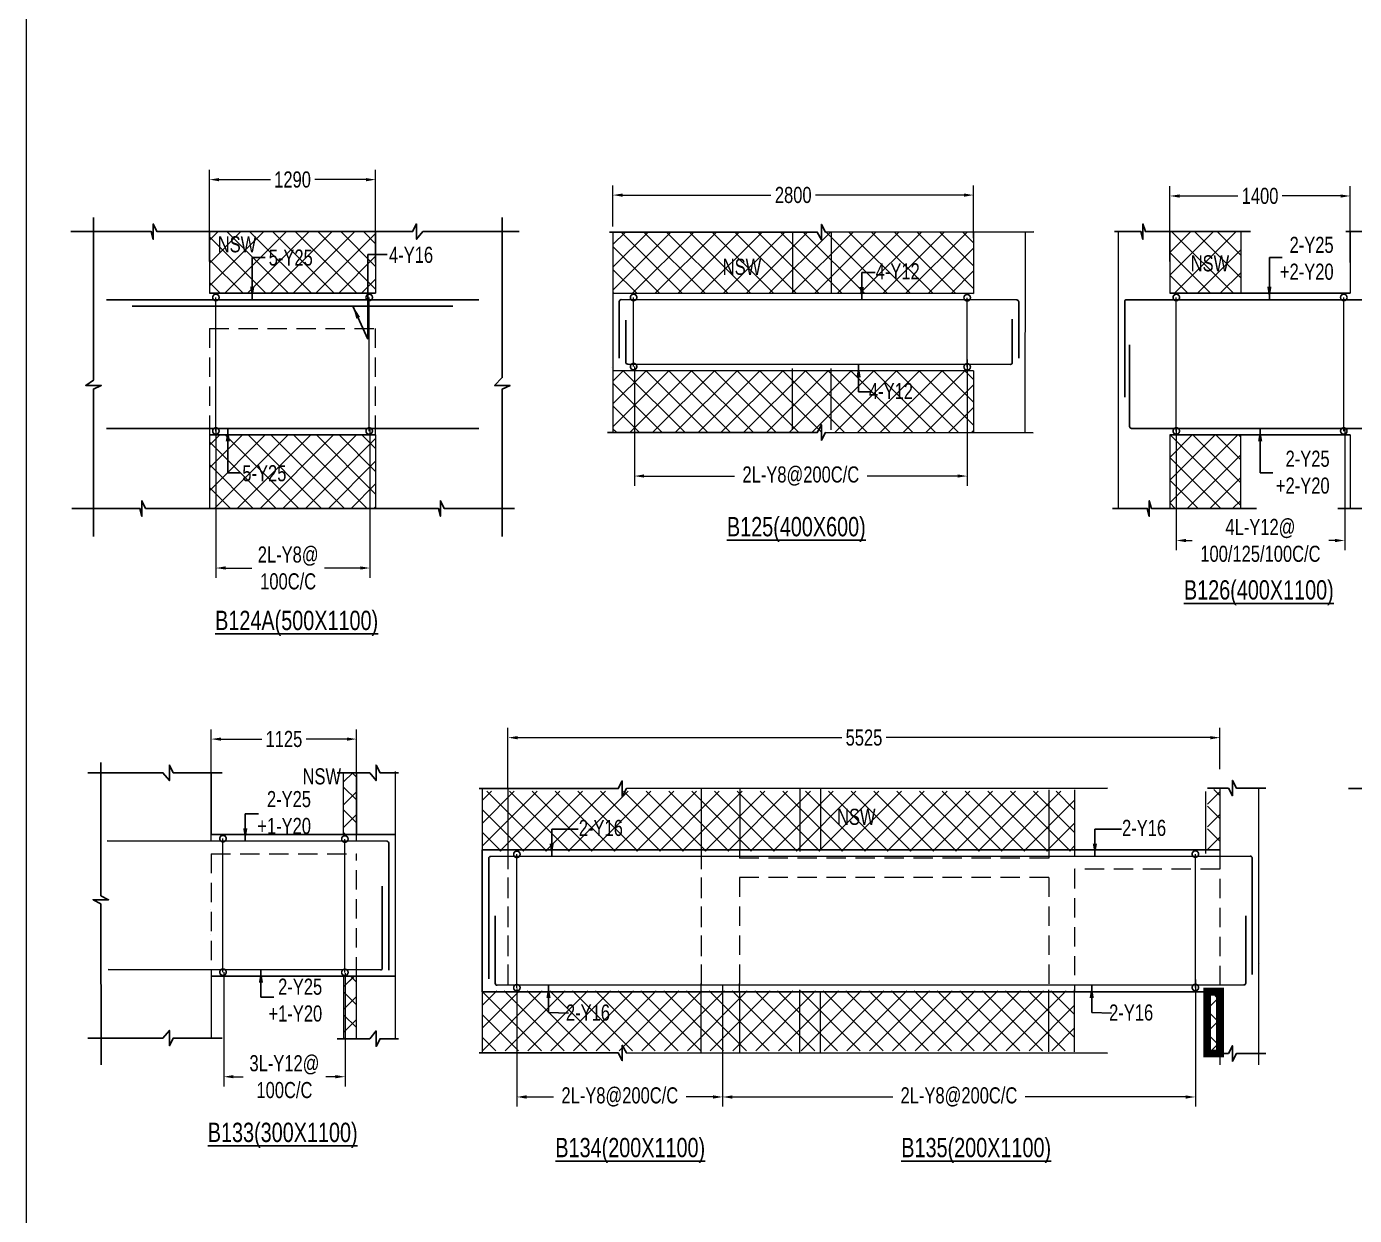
# Model space of a CAD drawing. Header units: millimetres. Extents: x -9667 to 132562, y -132456 to -91255.
# Drawn here: x 82584 to 92890, y -113499 to -104268 of the extents above; entities that cross this region are included whole.
import ezdxf

# ---------------------------------------------------------------- set-up
doc = ezdxf.new("R2010")
doc.units = ezdxf.units.MM
doc.header["$LTSCALE"] = 100
doc.header["$MEASUREMENT"] = 0
doc.linetypes.add('CONTINU', pattern=[0])
doc.linetypes.add('HIDDEN', pattern=[0.375, 0.25, -0.125])
doc.layers.get('Defpoints').update_dxf_attribs({"color": 1, "lineweight": 0})
for name, color, linetype in [('-S-BMNO', 1, 'Continuous'), ('-S-MISC', 8, 'Continuous'), ('-STR-BEAM', 7, 'CONTINU'), ('-STR-REINF', 3, 'Continuous')]:
    doc.layers.add(name, color=color, linetype=linetype)
for name, color, linetype, lineweight in [('-S-STIRRUPS DIM', 6, 'Continuous', 9), ('-S-STIRUP', 11, 'Continuous', 9), ('-S-TEXT', 6, 'Continuous', 0), ('-STR-COLUMN', 5, 'HIDDEN', 13), ('S-COL HATCH', 9, 'Continuous', 0), ('SLAB LINE', 254, 'HIDDEN', 20)]:
    doc.layers.add(name, color=color, linetype=linetype, lineweight=lineweight)
doc.styles.add('BEAM-LS', font='romans.shx', dxfattribs={"width": 0.8})
doc.styles.add('SOBHA', font='swisscl.ttf', dxfattribs={"width": 0.9})
doc.styles.add('sobha.sed', font='swisscl.ttf')
doc.dimstyles.new('S-50', dxfattribs={"dimscale": 50, "dimtxt": 2.5, "dimasz": 2, "dimexe": 0.5, "dimexo": 0.25, "dimgap": 0.25, "dimtad": 0, "dimdec": 0, "dimrnd": 0.0005, "dimzin": 0, "dimdsep": 46, "dimtxsty": 'sobha.sed', "dimblk": 'OBLIQUE', "dimcen": 0.09, "dimclrd": 8, "dimclre": 8, "dimclrt": 6, "dimadec": 0, "dimazin": 0, "dimtfac": 1, "dimtdec": 0, "dimtofl": 0, "dimtmove": 2, "dimatfit": 3, "dimfxl": 0.18, "dimtolj": 1, "dimtzin": 0, "dimlwd": -1, "dimlwe": -1, "dimarcsym": 0})
doc.dimstyles.new('S-DIM50', dxfattribs={"dimscale": 50, "dimtxt": 2.5, "dimasz": 1.5, "dimexe": 1.5, "dimexo": 1, "dimgap": 0.5, "dimtad": 0, "dimdec": 0, "dimzin": 0, "dimdsep": 46, "dimtxsty": 'SOBHA', "dimcen": 0.09, "dimclrd": 256, "dimclre": 256, "dimclrt": 6, "dimadec": 5, "dimazin": 0, "dimtfac": 1, "dimtdec": 0, "dimtofl": 0, "dimtmove": 0, "dimatfit": 3, "dimfxl": 0.18, "dimtolj": 1, "dimtzin": 0, "dimlwd": -1, "dimlwe": -1, "dimarcsym": 0})
doc.dimstyles.new('STIRUP', dxfattribs={"dimscale": 50, "dimtxt": 2.5, "dimasz": 2.2, "dimexe": 0, "dimexo": 0, "dimgap": 0.5, "dimtad": 0, "dimdec": 0, "dimzin": 0, "dimdsep": 46, "dimtxsty": 'BEAM-LS', "dimblk": 'DOTSMALL', "dimcen": 0.09, "dimclrd": 256, "dimclre": 256, "dimclrt": 256, "dimadec": 5, "dimazin": 0, "dimtfac": 1, "dimtdec": 0, "dimtofl": 0, "dimtmove": 0, "dimatfit": 3, "dimldrblk": 'DOTSMALL', "dimfxl": 0, "dimfxlon": 1, "dimtolj": 1, "dimtzin": 0, "dimlwd": -1, "dimlwe": -1, "dimarcsym": 0})
pattern_1 = [(45, (307285.01, 123718.83), (-88.38835, 88.38835), []), (135, (307285.01, 123718.83), (-88.38835, -88.38835), [])]
pattern_2 = [(45, (382873, 87813.7), (-88.388348, 88.388348), []), (135, (382873, 87813.7), (-88.388348, -88.388348), [])]
pattern_3 = [(45, (270551.62, -75592.88), (-88.38835, 88.38835), []), (135, (270551.62, -75592.88), (-88.38835, -88.38835), [])]
pattern_4 = [(45, (378827.58, 22093.47), (-88.38835, 88.38835), []), (135, (378827.58, 22093.47), (-88.38835, -88.38835), [])]

# ---------------------------------------------------------------- blocks, each defined once
blk = doc.blocks.new('_Oblique')
at = {"color": 0, "linetype": 'ByBlock', "lineweight": -2}
blk.add_line((-0.5, -0.5), (0.5, 0.5), dxfattribs=at)
blk = doc.blocks.new('*D281')
at = {"layer": '-S-STIRRUPS DIM', "color": 251, "transparency": 16777216}
for p, q in [((89884, -106853), (89884, -107833)), ((87301, -106908), (87301, -107833)), ((87376, -107758), (88079, -107758)), ((89809, -107758), (89107, -107758))]:
    blk.add_line(p, q, dxfattribs=at)
for points in [[(87376, -107745), (87376, -107770), (87301, -107758)], [(89809, -107745), (89809, -107770), (89884, -107758)]]:
    blk.add_solid(points, dxfattribs=at)
at = {"layer": 'Defpoints', "color": 0, "transparency": 16777216}
for p in [(89884, -106853, 178587), (87301, -106908, 0), (87301, -107758)]:
    blk.add_point(p, dxfattribs=at)
at = {"layer": '-S-STIRRUPS DIM', "color": 6, "transparency": 16777216, "insert": (88593, -107758), "char_height": 125, "attachment_point": 5, "style": 'sobha.sed'}
blk.add_mtext('\\A1;2L-Y8@200C/C', dxfattribs=at)
blk = doc.blocks.new('_DotSmall')
at = {"color": 0, "linetype": 'ByBlock', "const_width": 0.5}
blk.add_lwpolyline([(-0.0625, 0, 1), (0.0625, 0, 1)], format="xyb", close=True, dxfattribs=at)
blk = doc.blocks.new('*D282')
at = {"layer": '-S-STIRUP', "ltscale": 100, "transparency": 16777216}
blk.add_line((89884, -106910), (89884, -106373), dxfattribs=at)
at = {"layer": 'Defpoints', "color": 0, "linetype": 'CONTINU', "ltscale": 100, "transparency": 16777216}
for p in [(89884, -106373), (89884, -106373), (89884, -106910)]:
    blk.add_point(p, dxfattribs=at)
at = {"layer": '-S-STIRUP', "linetype": 'CONTINU', "ltscale": 100, "transparency": 16777216, "xscale": 100, "yscale": 100, "zscale": 100}
for p, rotation in [((89884, -106373), 90), ((89884, -106910), 270)]:
    blk.add_blockref('_DotSmall', p, dxfattribs=dict(at, rotation=rotation))
blk = doc.blocks.new('*D283')
at = {"layer": '-S-STIRUP', "ltscale": 100, "transparency": 16777216}
blk.add_line((87295, -106908), (87295, -106371), dxfattribs=at)
at = {"layer": 'Defpoints', "color": 0, "linetype": 'CONTINU', "ltscale": 100, "transparency": 16777216}
for p in [(87295, -106371), (87295, -106371), (87295, -106908)]:
    blk.add_point(p, dxfattribs=at)
at = {"layer": '-S-STIRUP', "linetype": 'CONTINU', "ltscale": 100, "transparency": 16777216, "xscale": 100, "yscale": 100, "zscale": 100}
for p, rotation in [((87295, -106371), 90), ((87295, -106908), 270)]:
    blk.add_blockref('_DotSmall', p, dxfattribs=dict(at, rotation=rotation))
blk = doc.blocks.new('*D284')
at = {"layer": '-S-STIRRUPS DIM', "color": 251, "transparency": 16777216}
for p, q in [((87134, -105820), (87134, -105501)), ((89934, -105911), (89934, -105501)), ((87209, -105576), (88361, -105576)), ((89859, -105576), (88707, -105576))]:
    blk.add_line(p, q, dxfattribs=at)
for points in [[(87209, -105564), (87209, -105589), (87134, -105576)], [(89859, -105564), (89859, -105589), (89934, -105576)]]:
    blk.add_solid(points, dxfattribs=at)
at = {"layer": 'Defpoints', "color": 0, "transparency": 16777216}
for p in [(87134, -105576), (87134, -105820, 0), (89934, -105911, 0)]:
    blk.add_point(p, dxfattribs=at)
at = {"layer": '-S-STIRRUPS DIM', "color": 6, "transparency": 16777216, "insert": (88534, -105576), "char_height": 125, "attachment_point": 5, "style": 'sobha.sed'}
blk.add_mtext('\\A1;2800', dxfattribs=at)
blk = doc.blocks.new('*D293')
at = {"layer": '-S-STIRRUPS DIM', "color": 251, "transparency": 16777216}
for p, q in [((84003, -106092), (84003, -105381)), ((85293, -106099), (85293, -105381)), ((84078, -105456), (84476, -105456)), ((85218, -105456), (84820, -105456))]:
    blk.add_line(p, q, dxfattribs=at)
for points in [[(84078, -105444), (84078, -105469), (84003, -105456)], [(85218, -105444), (85218, -105469), (85293, -105456)]]:
    blk.add_solid(points, dxfattribs=at)
at = {"layer": 'Defpoints', "color": 0, "transparency": 16777216}
for p in [(85293, -105456), (84003, -106092), (85293, -106099)]:
    blk.add_point(p, dxfattribs=at)
at = {"layer": '-S-STIRRUPS DIM', "color": 6, "transparency": 16777216, "insert": (84648, -105456), "char_height": 125, "attachment_point": 5, "style": 'sobha.sed'}
blk.add_mtext('\\A1;1290', dxfattribs=at)
blk = doc.blocks.new('*D294')
at = {"layer": '-S-STIRRUPS DIM', "color": 251, "transparency": 16777216}
for p, q in [((85249, -107388), (85249, -108547)), ((84053, -107396), (84053, -108547)), ((84128, -108472), (84333, -108472)), ((85174, -108472), (84895, -108472))]:
    blk.add_line(p, q, dxfattribs=at)
for points in [[(84128, -108459), (84128, -108484), (84053, -108472)], [(85174, -108459), (85174, -108484), (85249, -108472)]]:
    blk.add_solid(points, dxfattribs=at)
at = {"layer": 'Defpoints', "color": 0, "transparency": 16777216}
for p in [(85249, -107388, 0), (84053, -107396, 0), (84053, -108472)]:
    blk.add_point(p, dxfattribs=at)
at = {"layer": '-S-STIRRUPS DIM', "color": 6, "transparency": 16777216, "insert": (84614, -108472), "char_height": 125, "attachment_point": 5, "style": 'sobha.sed'}
blk.add_mtext('\\A1;2L-Y8@\\P100C/C', dxfattribs=at)
blk = doc.blocks.new('*D295')
at = {"layer": '-S-STIRUP', "ltscale": 100, "transparency": 16777216}
blk.add_line((85243, -107408), (85243, -106371), dxfattribs=at)
at = {"layer": 'Defpoints', "color": 0, "linetype": 'CONTINU', "ltscale": 100, "transparency": 16777216}
for p in [(85243, -106371), (85243, -106371), (85243, -107408)]:
    blk.add_point(p, dxfattribs=at)
at = {"layer": '-S-STIRUP', "linetype": 'CONTINU', "ltscale": 100, "transparency": 16777216, "xscale": 100, "yscale": 100, "zscale": 100}
for p, rotation in [((85243, -106371), 90), ((85243, -107408), 270)]:
    blk.add_blockref('_DotSmall', p, dxfattribs=dict(at, rotation=rotation))
blk = doc.blocks.new('*D296')
at = {"layer": '-S-STIRUP', "ltscale": 100, "transparency": 16777216}
blk.add_line((84053, -107408), (84053, -106371), dxfattribs=at)
at = {"layer": 'Defpoints', "color": 0, "linetype": 'CONTINU', "ltscale": 100, "transparency": 16777216}
for p in [(84053, -106371), (84053, -106371), (84053, -107408)]:
    blk.add_point(p, dxfattribs=at)
at = {"layer": '-S-STIRUP', "linetype": 'CONTINU', "ltscale": 100, "transparency": 16777216, "xscale": 100, "yscale": 100, "zscale": 100}
for p, rotation in [((84053, -106371), 90), ((84053, -107408), 270)]:
    blk.add_blockref('_DotSmall', p, dxfattribs=dict(at, rotation=rotation))
blk = doc.blocks.new('*D443')
at = {"layer": '-S-STIRRUPS DIM', "color": 251, "transparency": 16777216}
for p, q in [((91457, -106092), (91457, -105508)), ((92857, -106099), (92857, -105508)), ((91532, -105583), (91985, -105583)), ((92782, -105583), (92329, -105583))]:
    blk.add_line(p, q, dxfattribs=at)
for points in [[(91532, -105571), (91532, -105596), (91457, -105583)], [(92782, -105571), (92782, -105596), (92857, -105583)]]:
    blk.add_solid(points, dxfattribs=at)
at = {"layer": 'Defpoints', "color": 0, "transparency": 16777216}
for p in [(92857, -105583), (91457, -106092), (92857, -106099)]:
    blk.add_point(p, dxfattribs=at)
at = {"layer": '-S-STIRRUPS DIM', "color": 6, "transparency": 16777216, "insert": (92157, -105583), "char_height": 125, "attachment_point": 5, "style": 'sobha.sed'}
blk.add_mtext('\\A1;1400', dxfattribs=at)
blk = doc.blocks.new('*D444')
at = {"layer": '-S-STIRRUPS DIM', "color": 251, "transparency": 16777216}
for p, q in [((92814, -107388), (92814, -108333)), ((91507, -107396), (91507, -108333)), ((91582, -108258), (91631, -108258)), ((92739, -108258), (92690, -108258))]:
    blk.add_line(p, q, dxfattribs=at)
for points in [[(91582, -108246), (91582, -108271), (91507, -108258)], [(92739, -108246), (92739, -108271), (92814, -108258)]]:
    blk.add_solid(points, dxfattribs=at)
at = {"layer": 'Defpoints', "color": 0, "transparency": 16777216}
for p in [(92814, -107388, 0), (91507, -107396, 0), (91507, -108258)]:
    blk.add_point(p, dxfattribs=at)
at = {"layer": '-S-STIRRUPS DIM', "color": 6, "transparency": 16777216, "insert": (92160, -108258), "char_height": 125, "attachment_point": 5, "style": 'sobha.sed'}
blk.add_mtext('\\A1;4L-Y12@\\P100/125/100C/C', dxfattribs=at)
blk = doc.blocks.new('*D445')
at = {"layer": '-S-STIRUP', "ltscale": 100, "transparency": 16777216}
blk.add_line((92807, -107408), (92807, -106371), dxfattribs=at)
at = {"layer": 'Defpoints', "color": 0, "linetype": 'CONTINU', "ltscale": 100, "transparency": 16777216}
for p in [(92807, -106371), (92807, -106371), (92807, -107408)]:
    blk.add_point(p, dxfattribs=at)
at = {"layer": '-S-STIRUP', "linetype": 'CONTINU', "ltscale": 100, "transparency": 16777216, "xscale": 100, "yscale": 100, "zscale": 100}
for p, rotation in [((92807, -106371), 90), ((92807, -107408), 270)]:
    blk.add_blockref('_DotSmall', p, dxfattribs=dict(at, rotation=rotation))
blk = doc.blocks.new('*D446')
at = {"layer": '-S-STIRUP', "ltscale": 100, "transparency": 16777216}
blk.add_line((91507, -107408), (91507, -106371), dxfattribs=at)
at = {"layer": 'Defpoints', "color": 0, "linetype": 'CONTINU', "ltscale": 100, "transparency": 16777216}
for p in [(91507, -106371), (91507, -106371), (91507, -107408)]:
    blk.add_point(p, dxfattribs=at)
at = {"layer": '-S-STIRUP', "linetype": 'CONTINU', "ltscale": 100, "transparency": 16777216, "xscale": 100, "yscale": 100, "zscale": 100}
for p, rotation in [((91507, -106371), 90), ((91507, -107408), 270)]:
    blk.add_blockref('_DotSmall', p, dxfattribs=dict(at, rotation=rotation))
blk = doc.blocks.new('*D456')
at = {"layer": '-S-STIRRUPS DIM', "color": 251, "transparency": 16777216}
for p, q in [((84114, -111610), (84114, -112497)), ((85056, -111618), (85056, -112497)), ((84189, -112422), (84264, -112422)), ((84981, -112422), (84906, -112422))]:
    blk.add_line(p, q, dxfattribs=at)
for points in [[(84189, -112409), (84189, -112434), (84114, -112422)], [(84981, -112409), (84981, -112434), (85056, -112422)]]:
    blk.add_solid(points, dxfattribs=at)
at = {"layer": 'Defpoints', "color": 0, "transparency": 16777216}
for p in [(84114, -111610, 0), (85056, -111618, 0), (84114, -112422)]:
    blk.add_point(p, dxfattribs=at)
at = {"layer": '-S-STIRRUPS DIM', "color": 6, "transparency": 16777216, "insert": (84585, -112422), "char_height": 125, "attachment_point": 5, "style": 'sobha.sed'}
blk.add_mtext('\\A1;3L-Y12@\\P100C/C', dxfattribs=at)
blk = doc.blocks.new('*D459')
at = {"layer": '-S-STIRRUPS DIM', "color": 251, "transparency": 16777216}
for p, q in [((84017, -110589), (84017, -109725)), ((85145, -110589), (85145, -109725)), ((84092, -109800), (84409, -109800)), ((85070, -109800), (84753, -109800))]:
    blk.add_line(p, q, dxfattribs=at)
for points in [[(84092, -109788), (84092, -109813), (84017, -109800)], [(85070, -109788), (85070, -109813), (85145, -109800)]]:
    blk.add_solid(points, dxfattribs=at)
at = {"layer": 'Defpoints', "color": 0, "transparency": 16777216}
for p in [(84017, -109800), (84017, -110589, 0), (85145, -110589, 0)]:
    blk.add_point(p, dxfattribs=at)
at = {"layer": '-S-STIRRUPS DIM', "color": 6, "transparency": 16777216, "insert": (84581, -109800), "char_height": 125, "attachment_point": 5, "style": 'sobha.sed'}
blk.add_mtext('\\A1;1125', dxfattribs=at)
blk = doc.blocks.new('*D457')
at = {"layer": '-S-STIRUP', "ltscale": 100, "transparency": 16777216}
blk.add_line((85054, -111612), (85054, -110576), dxfattribs=at)
at = {"layer": 'Defpoints', "color": 0, "linetype": 'CONTINU', "ltscale": 100, "transparency": 16777216}
for p in [(85054, -110576), (85054, -110576), (85054, -111612)]:
    blk.add_point(p, dxfattribs=at)
at = {"layer": '-S-STIRUP', "linetype": 'CONTINU', "ltscale": 100, "transparency": 16777216, "xscale": 100, "yscale": 100, "zscale": 100}
for p, rotation in [((85054, -110576), 90), ((85054, -111612), 270)]:
    blk.add_blockref('_DotSmall', p, dxfattribs=dict(at, rotation=rotation))
blk = doc.blocks.new('*D458')
at = {"layer": '-S-STIRUP', "ltscale": 100, "transparency": 16777216}
blk.add_line((84108, -111610), (84108, -110573), dxfattribs=at)
at = {"layer": 'Defpoints', "color": 0, "linetype": 'CONTINU', "ltscale": 100, "transparency": 16777216}
for p in [(84108, -110573), (84108, -110573), (84108, -111610)]:
    blk.add_point(p, dxfattribs=at)
at = {"layer": '-S-STIRUP', "linetype": 'CONTINU', "ltscale": 100, "transparency": 16777216, "xscale": 100, "yscale": 100, "zscale": 100}
for p, rotation in [((84108, -110573), 90), ((84108, -111610), 270)]:
    blk.add_blockref('_DotSmall', p, dxfattribs=dict(at, rotation=rotation))
blk = doc.blocks.new('*D460')
at = {"layer": '-S-STIRRUPS DIM', "color": 251, "transparency": 16777216}
for p, q in [((87986, -111711), (87986, -112654)), ((86389, -111738), (86389, -112654)), ((86464, -112579), (86673, -112579)), ((87911, -112579), (87702, -112579))]:
    blk.add_line(p, q, dxfattribs=at)
for points in [[(86464, -112566), (86464, -112592), (86389, -112579)], [(87911, -112566), (87911, -112592), (87986, -112579)]]:
    blk.add_solid(points, dxfattribs=at)
at = {"layer": 'Defpoints', "color": 0, "transparency": 16777216}
for p in [(87986, -111711, 0), (86389, -111738, 178587), (87986, -112579)]:
    blk.add_point(p, dxfattribs=at)
at = {"layer": '-S-STIRRUPS DIM', "color": 6, "transparency": 16777216, "insert": (87188, -112579), "char_height": 125, "attachment_point": 5, "style": 'sobha.sed'}
blk.add_mtext('\\A1;2L-Y8@200C/C', dxfattribs=at)
blk = doc.blocks.new('*D461')
at = {"layer": '-S-STIRRUPS DIM', "color": 251, "transparency": 16777216}
for p, q in [((86320, -110183), (86320, -109714)), ((91846, -110033), (91846, -109714)), ((86395, -109789), (88910, -109789)), ((91771, -109789), (89256, -109789))]:
    blk.add_line(p, q, dxfattribs=at)
for points in [[(86395, -109777), (86395, -109802), (86320, -109789)], [(91771, -109777), (91771, -109802), (91846, -109789)]]:
    blk.add_solid(points, dxfattribs=at)
at = {"layer": 'Defpoints', "color": 0, "transparency": 16777216}
for p in [(91846, -109789), (91846, -110033, 0), (86320, -110183, 0)]:
    blk.add_point(p, dxfattribs=at)
at = {"layer": '-S-STIRRUPS DIM', "color": 6, "transparency": 16777216, "insert": (89083, -109789), "char_height": 125, "attachment_point": 5, "style": 'sobha.sed'}
blk.add_mtext('\\A1;5525', dxfattribs=at)
blk = doc.blocks.new('*D462')
at = {"layer": '-S-STIRUP', "ltscale": 100, "transparency": 16777216}
blk.add_line((86389, -111731), (86389, -110695), dxfattribs=at)
at = {"layer": 'Defpoints', "color": 0, "linetype": 'CONTINU', "ltscale": 100, "transparency": 16777216}
for p in [(86389, -110695), (86389, -110695), (86389, -111731, 0)]:
    blk.add_point(p, dxfattribs=at)
at = {"layer": '-S-STIRUP', "linetype": 'CONTINU', "ltscale": 100, "transparency": 16777216, "xscale": 100, "yscale": 100, "zscale": 100}
for p, rotation in [((86389, -110695), 90), ((86389, -111731), 270)]:
    blk.add_blockref('_DotSmall', p, dxfattribs=dict(at, rotation=rotation))
blk = doc.blocks.new('*D463')
at = {"layer": '-S-STIRUP', "ltscale": 100, "transparency": 16777216}
blk.add_line((91655, -111729), (91655, -110693), dxfattribs=at)
at = {"layer": 'Defpoints', "color": 0, "linetype": 'CONTINU', "ltscale": 100, "transparency": 16777216}
for p in [(91655, -110693), (91655, -110693), (91655, -111729, 0)]:
    blk.add_point(p, dxfattribs=at)
at = {"layer": '-S-STIRUP', "linetype": 'CONTINU', "ltscale": 100, "transparency": 16777216, "xscale": 100, "yscale": 100, "zscale": 100}
for p, rotation in [((91655, -110693), 90), ((91655, -111729), 270)]:
    blk.add_blockref('_DotSmall', p, dxfattribs=dict(at, rotation=rotation))
blk = doc.blocks.new('*D464')
at = {"layer": '-S-STIRRUPS DIM', "color": 251, "transparency": 16777216}
for p, q in [((91655, -111667), (91655, -112654)), ((87986, -111738), (87986, -112654)), ((88061, -112579), (89306, -112579)), ((91580, -112579), (90334, -112579))]:
    blk.add_line(p, q, dxfattribs=at)
for points in [[(88061, -112567), (88061, -112592), (87986, -112579)], [(91580, -112567), (91580, -112592), (91655, -112579)]]:
    blk.add_solid(points, dxfattribs=at)
at = {"layer": 'Defpoints', "color": 0, "transparency": 16777216}
for p in [(91655, -111667, 178587), (87986, -111738, 178587), (91655, -112579)]:
    blk.add_point(p, dxfattribs=at)
at = {"layer": '-S-STIRRUPS DIM', "color": 6, "transparency": 16777216, "insert": (89820, -112579), "char_height": 125, "attachment_point": 5, "style": 'sobha.sed'}
blk.add_mtext('\\A1;2L-Y8@200C/C', dxfattribs=at)

msp = doc.modelspace()

# ---------------------------------------------------------------- hatches: boundary and pattern name
at = {"layer": 'S-COL HATCH'}
h = msp.add_hatch(dxfattribs=at)
h.set_pattern_fill('ANSI37', color=252, scale=1000)
h.set_pattern_definition(pattern_1)
h.paths.add_polyline_path([(84003, -106338.3), (85293, -106338.3), (85293, -105859.2), (84003, -105859.2)])
h = msp.add_hatch(dxfattribs=at)
h.set_pattern_fill('ANSI37', color=252, scale=1000)
h.set_pattern_definition([(45, (262930.48, 186.16), (-88.38835, 88.38835), []), (135, (262930.48, 186.16), (-88.38835, -88.38835), [])])
h.paths.add_polyline_path([(87134, -106940.4), (89934, -106940.4), (89934, -107420.4), (87134, -107420.4)])
h.paths.add_polyline_path([(89934, -106340.4), (87134.1, -106340.4), (87134.1, -105863.1), (89934, -105863.1)])
h = msp.add_hatch(dxfattribs=at)
h.set_pattern_fill('ANSI37', color=252, scale=1000)
h.set_pattern_definition(pattern_2)
h.paths.add_polyline_path([(92007, -106338.3), (91457, -106338.3), (91457, -105859.2), (92007, -105859.2)])
h = msp.add_hatch(dxfattribs=at)
h.set_pattern_fill('ANSI37', color=252, scale=1000)
h.set_pattern_definition(pattern_1)
h.paths.add_polyline_path([(85293, -108009.2), (84003, -108009.2), (84003, -107438.3), (85293, -107438.3)])
h = msp.add_hatch(dxfattribs=at)
h.set_pattern_fill('ANSI37', color=252, scale=1000)
h.set_pattern_definition(pattern_2)
h.paths.add_polyline_path([(92007, -107441), (91457, -107441), (91457, -108009.2), (92007, -108009.2)])
h = msp.add_hatch(dxfattribs=at)
h.set_pattern_fill('ANSI37', color=252, scale=1000)
h.set_pattern_definition(pattern_3)
h.paths.add_polyline_path([(85144.8, -110540.5), (85044.4, -110540.5), (85044.4, -110061.4), (85144.8, -110061.4)])
h = msp.add_hatch(dxfattribs=at)
h.set_pattern_fill('ANSI37', color=252, scale=1000)
h.set_pattern_definition(pattern_4)
h.paths.add_polyline_path([(86120, -110670.3), (90718.2, -110670.3), (90718.2, -110205.3), (86120, -110205.3)])
h.paths.add_polyline_path([(91846, -110670.3), (91750.1, -110670.3), (91750.1, -110191.2), (91846, -110191.2)])
h = msp.add_hatch(dxfattribs=at)
h.set_pattern_fill('ANSI37', color=252, scale=1000)
h.set_pattern_definition(pattern_3)
h.paths.add_polyline_path([(85144.8, -112122.3), (85044.4, -112122.3), (85044.4, -111640.5), (85144.8, -111640.5)])
h = msp.add_hatch(dxfattribs=at)
h.set_pattern_fill('ANSI37', color=252, scale=1000)
h.set_pattern_definition(pattern_3)
h.paths.add_polyline_path([(85144.8, -111647.4), (85044.4, -111647.4), (85044.4, -112126.4), (85144.8, -112126.4)])
h = msp.add_hatch(dxfattribs=at)
h.set_pattern_fill('ANSI37', color=252, scale=1000)
h.set_pattern_definition(pattern_4)
h.paths.add_polyline_path([(86120, -111755.6), (90718.2, -111755.6), (90718.2, -112220.6), (86120, -112220.6)])
h.paths.add_polyline_path([(91846, -111755.6), (91750.1, -111755.6), (91750.1, -112234.7), (91846, -112234.7)])

# ---------------------------------------------------------------- linework, layer by layer
at = {"layer": '-S-MISC', "linetype": 'ByBlock', "ltscale": 1000, "elevation": 0}
for points in [[(85293.6, -105859.2), (83595.4, -105859.2), (83566.9, -105799.6), (83566.9, -105919.7), (83551.7, -105859.2), (82927.1, -105859.2)], [(83103, -108227.2), (83103, -107082.5), (83162.7, -107054.1), (83042.5, -107054.1), (83103, -107013.9), (83103, -105751.1)], [(85007.7, -105859.2), (85579.5, -105859.2), (85610.4, -105799.6), (85610.4, -105919.7), (85660.2, -105859.2), (86407.2, -105859.2)], [(86276, -108227.2), (86276, -107082.5), (86335.7, -107054.1), (86215.5, -107054.1), (86276, -106992.9), (86276, -105751.1)], [(90402.2, -105861.3), (88783.5, -105863.1), (88752.6, -105803.5), (88752.6, -105923.6), (88719.8, -105863.1), (87107.2, -105863.1)], [(92084, -105859.2), (91267.3, -105859.2), (91247.9, -105799.6), (91247.9, -105919.7), (91232.7, -105859.2), (91028, -105859.2)], [(92823, -105859.2), (93321.7, -105859.2), (93352.6, -105799.6), (93352.6, -105919.7), (93383.4, -105859.2), (93891, -105859.2)], [(90395.2, -107422.2), (88783.5, -107420.4), (88752.6, -107480), (88752.6, -107359.9), (88719.8, -107420.4), (87093.2, -107420.4)], [(85293, -108009.2), (83507.5, -108009.2), (83479, -107949.6), (83479, -108069.7), (83463.9, -108009.2), (82934.9, -108009.2)], [(86371.6, -108009.2), (85823.8, -108009.2), (85795.3, -107949.6), (85795.3, -108069.7), (85780.2, -108009.2), (85197.2, -108009.2)], [(92130, -108009.2), (91314.5, -108009.2), (91297, -107949.6), (91297, -108069.7), (91281.9, -108009.2), (91013, -108009.2)], [(93935.8, -108009.2), (93431, -108009.2), (93411.5, -107949.6), (93411.5, -108069.7), (93396.4, -108009.2), (92761.4, -108009.2)], [(84102.6, -110061.4), (83722.7, -110061.4), (83691.9, -110001.7), (83691.9, -110121.9), (83642, -110061.4), (83059.6, -110061.4)], [(83160.2, -109982.2), (83160.2, -111016.9), (83219.9, -111047.8), (83099.7, -111047.8), (83160.2, -111080.6), (83162.3, -112329.8)], [(85470.6, -110061.4), (85327.3, -110061.4), (85296.4, -110001.7), (85296.4, -110121.9), (85246.6, -110061.4), (84993.6, -110061.4)], [(86097.6, -110184.3), (87176.1, -110184.3), (87207, -110124.7), (87207, -110244.8), (87239.8, -110184.3), (90972.6, -110182.2)], [(92201.8, -110180.2), (91973.9, -110180.2), (91943.1, -110120.5), (91943.1, -110240.7), (91911.2, -110180.4), (91750.1, -110180.4)], [(92844.2, -110184), (92994.7, -110184), (93025.6, -110124.3), (93025.6, -110244.5), (93075.4, -110184), (93161.3, -110181.9)], [(84102.6, -112122.3), (83722.7, -112122.3), (83691.9, -112181.9), (83691.9, -112061.8), (83642, -112122.3), (83059.6, -112122.3)], [(85470.6, -112126.4), (85327.3, -112126.4), (85296.4, -112186.1), (85296.4, -112065.9), (85246.6, -112126.4), (84993.6, -112126.5)], [(86097.6, -112237.4), (87176.1, -112237.4), (87207, -112297.1), (87207, -112176.9), (87239.8, -112237.4), (90972.6, -112239.5)], [(92201.8, -112241.6), (91973.9, -112241.6), (91943.1, -112301.3), (91943.1, -112181.1), (91911.2, -112241.3), (91750.1, -112241.3)]]:
    msp.add_lwpolyline(points, dxfattribs=at)
at = {"layer": '-STR-BEAM'}
for p, q in [((84003, -106338.3, 0), (85293, -106338.3, 0)), ((87134, -106338.3, 0), (89934, -106340.4, 0)), ((91457, -106338.3, 0), (92857.2, -106338.3, 0)), ((87133.6, -106938.3, 0), (89933.6, -106940.4, 0)), ((84003, -107438.3, 0), (85293, -107438.3, 0)), ((91457, -107438.3, 0), (92857.2, -107438.3, 0)), ((84017.4, -110540.5, 0), (85444.8, -110540.5, 0)), ((91846, -110659.5, 0), (86120.8, -110659.5, 0)), ((86120.8, -110659.5, 0), (86120.8, -111761.6, 0)), ((84017.4, -111640.5, 0), (85444.8, -111640.5, 0)), ((91846, -111761.6, 0), (86120.8, -111761.6, 0))]:
    msp.add_line(p, q, dxfattribs=at)
at = {"layer": '-STR-COLUMN', "linetype": 'Continuous', "ltscale": 10}
for p, q in [((84003, -105859.2, 0), (84003, -106338.3, 0)), ((85293, -105859.2, 0), (85293, -106338.3, 0)), ((87134, -105859, 0), (87134, -107420.4, 0)), ((88527.8, -105863.1, 0), (88527.8, -106339.4, 0)), ((88827.8, -105863.1, 0), (88827.8, -106339.6, 0)), ((89934, -105861.3, 0), (89934, -106340.4, 0)), ((90334, -105861.3, 0), (90332.2, -107422.2, 0)), ((91057, -105859.2, 0), (91057, -108009.2, 0)), ((91457, -105859.2, 0), (91457, -106338.3, 0)), ((92007, -105859.2, 0), (92007, -106338.3, 0)), ((92857.2, -105859.2, 0), (92857.2, -106338.3, 0)), ((88527.2, -107400.1, 0), (88527.2, -106923.9, 0)), ((88827.2, -107400.2, 0), (88827.2, -106923.7, 0)), ((89934, -106940.4, 0), (89933.4, -107421.7, 0)), ((84003, -107438.3, 0), (84003, -108009.2, 0)), ((85293, -107438.3, 0), (85293, -108009.2, 0)), ((91457, -107438.3, 0), (91457, -108009.2, 0)), ((92007, -108009.2, 0), (92007, -107441, 0)), ((92857.2, -107438.3, 0), (92857.2, -108009.2, 0)), ((84017.4, -110061.4, 0), (84017.4, -110540.5, 0)), ((85044.4, -110540.5, 0), (85044.4, -110061.4, 0)), ((85144.8, -110061.4, 0), (85144.8, -110540.5, 0)), ((85444.8, -110052.9, 0), (85444.8, -112126.4, 0)), ((86120.8, -110182.5, 0), (86120.8, -110661.6, 0)), ((86320, -110182.5, 0), (86320, -110661.6, 0)), ((87818.6, -110182.5, 0), (87818.6, -110661.6, 0)), ((88118.6, -110182.5, 0), (88118.6, -110661.6, 0)), ((88585.6, -110182.5, 0), (88585.6, -110661.6, 0)), ((88585.6, -110194.5, 0), (88585.6, -110673.6, 0)), ((88745.2, -110183.5, 0), (88745.2, -110662.6, 0)), ((90518.6, -110194.5, 0), (90518.6, -110673.6, 0)), ((90718.2, -110194.5, 0), (90718.2, -110673.6, 0)), ((91734, -110208.2, 0), (91734, -110687.3, 0)), ((91846, -110180.4, 0), (91846, -110659.5, 0)), ((92146, -110180.2, 0), (92146, -112330.2, 0)), ((84017.4, -111640.5, 0), (84017.4, -112122.3, 0)), ((85044.4, -111640.5, 0), (85044.4, -112126.4, 0)), ((85144.8, -112122.3, 0), (85144.8, -111643.2, 0)), ((85144.8, -112126.4, 0), (85144.8, -111647.4, 0)), ((85144.8, -112126.4, 0), (85144.8, -111647.4, 0)), ((86120.8, -111759.8, 0), (86120.8, -112238.9, 0)), ((87818.6, -112239.3, 0), (87818.6, -111760.2, 0)), ((88118.6, -112239.3, 0), (88118.6, -111760.2, 0)), ((88585.6, -112227.3, 0), (88585.6, -111748.2, 0)), ((88585.6, -112239.3, 0), (88585.6, -111760.2, 0)), ((88745.2, -112238.3, 0), (88745.2, -111759.2, 0)), ((90518.6, -112227.3, 0), (90518.6, -111748.2, 0)), ((90718.2, -112227.3, 0), (90718.2, -111748.2, 0)), ((91745.6, -112216.7, 0), (91745.6, -111737.6, 0)), ((91846, -111759.5, 0), (91846, -112330.4, 0))]:
    msp.add_line(p, q, dxfattribs=at)
at = {"layer": '-STR-REINF', "ltscale": 10}
for p, q in [((83203, -106388.3, 0), (86093, -106388.3, 0)), ((83403, -106438.3, 0), (85893, -106438.3, 0)), ((87184, -106403.1, 0), (87184, -106842.8, 0)), ((87199, -106388.1, 0), (90269, -106390.4, 0)), ((90284, -106405.4, 0), (90284, -106842.8, 0)), ((91107, -106403.3, 0), (91107, -107145.8, 0)), ((91121.5, -106388.3, 0), (93657.2, -106388.3, 0)), ((87234, -106546.8, 0), (87234, -106873.1, 0)), ((90234, -106539.8, 0), (90234, -106875.4, 0)), ((91145, -106738.3, 0), (91145, -107373.3, 0)), ((87126.8, -106918.1, 0), (87127.3, -106918.1, 0)), ((90219, -106890.4, 0), (87249, -106888.1, 0)), ((86093, -107388.3, 0), (83203, -107388.3, 0)), ((93657.2, -107388.3, 0), (91160, -107388.3, 0)), ((83209.4, -110590.2, 0), (85379.8, -110592.5, 0)), ((85394.8, -110607.5, 0), (85394.8, -111593.2, 0)), ((86170.8, -110726.6, 0), (86170.8, -111663, 0)), ((92081, -110709.3, 0), (86185.8, -110711.6, 0)), ((92096, -110724.3, 0), (92096, -111629, 0)), ((85344.8, -110942.5, 0), (85344.8, -111577.5, 0)), ((84010.2, -111120.2, 0), (84010.7, -111120.2, 0)), ((86220.8, -111172, 0), (86220.8, -111696.6, 0)), ((92046, -111172, 0), (92046, -111694.3, 0)), ((84010.2, -111320.2, 0), (84010.7, -111320.2, 0)), ((85329.8, -111592.5, 0), (83217.4, -111590.2, 0)), ((92153.2, -111539.3, 0), (92152.7, -111539.3, 0)), ((86235.8, -111711.6, 0), (92031, -111709.3, 0))]:
    msp.add_line(p, q, dxfattribs=at)
for centre, start, end in [((87199, -106403.1, 0), 90, 180), ((90269, -106405.4, 0), 0, 90), ((91122, -106403.3, 0), 90, 180), ((87249, -106873.1, 0), 180, 270), ((90219, -106875.4, 0), 270, 0), ((91160, -107373.3, 0), 180, 270), ((85379.8, -110607.5, 0), 0, 90), ((86185.8, -110726.6, 0), 90, 180), ((92081, -110724.3, 0), 0, 90), ((85329.8, -111577.5, 0), 270, 0), ((86235.8, -111696.6, 0), 180, 270), ((92031, -111694.3, 0), 270, 0)]:
    msp.add_arc(centre, 15, start, end, dxfattribs=at)
at = {"color": 6}
for p, q in [((85044.4, -110061.4, 0), (85144.8, -110061.4, 0)), ((85044.4, -112126.4, 0), (85144.8, -112126.4, 0))]:
    msp.add_line(p, q, dxfattribs=at)
at = {"color": 6, "const_width": 60, "elevation": 0}
msp.add_lwpolyline([(91846, -112241.3), (91745.6, -112241.3), (91745.6, -111761.6), (91846, -111761.6)], close=True, dxfattribs=at)
at = {"layer": 'Defpoints'}
msp.add_lwpolyline([(82583.5, -91762), (117294.3, -91762), (117294.3, -118989.9), (82583.5, -118989.9)], close=True, dxfattribs=at)
at = {"layer": 'SLAB LINE', "color": 8, "linetype": 'HIDDEN', "ltscale": 6}
for p, q in [((84003, -106613.3, 0), (84003, -107438.3, 0)), ((84003, -106613.3, 0), (85293, -106613.3, 0)), ((85293, -107438.3, 0), (85293, -106613.3, 0)), ((86318.4, -110659.5, 0), (86318.4, -110724.5, 0)), ((86318.4, -110659.5, 0), (86318.4, -110724.5, 0)), ((86320, -110659.5, 0), (86318.4, -111761.6, 0)), ((87818.7, -110659.5, 0), (87818.7, -110724.5, 0)), ((87818.7, -110659.5, 0), (87818.7, -110724.5, 0)), ((87818.7, -110659.5, 0), (87818.7, -111761.6, 0)), ((88116.5, -110659.5, 0), (88116.5, -110724.5, 0)), ((88116.5, -110659.5, 0), (88116.5, -110724.5, 0)), ((90516.5, -110659.5, 0), (90516.5, -110724.5, 0)), ((90516.5, -110659.5, 0), (90516.5, -110724.5, 0)), ((90716.5, -110659.5, 0), (90716.5, -110709.8, 0)), ((91843.9, -110659.5, 0), (91843.9, -111761.6, 0)), ((91843.9, -110659.5, 0), (91843.9, -111761.6, 0)), ((84017.4, -110690.5, 0), (85144.8, -110690.5, 0)), ((84017.4, -110690.5, 0), (84017.4, -111640.5, 0)), ((85144.8, -111643.2, 0), (85144.8, -110690.5, 0)), ((90516.5, -110724.5, 0), (88116.5, -110724.5, 0)), ((86318.4, -110874.5, 0), (86318.4, -111761.6, 0)), ((87818.7, -110874.5, 0), (87818.7, -111761.6, 0)), ((90516.5, -110874.5, 0), (88116.5, -110874.5, 0)), ((88116.5, -110874.5, 0), (88116.5, -111761.6, 0)), ((88116.5, -110874.5, 0), (88116.5, -111761.6, 0)), ((90516.5, -110874.5, 0), (90516.5, -111761.6, 0)), ((90516.5, -110874.5, 0), (90516.5, -111761.6, 0)), ((91846, -110809.5, 0), (90716.5, -110809.5, 0)), ((90716.5, -110809.5, 0), (90716.5, -111761.6, 0)), ((87818.7, -111762.2, 0), (87818.7, -111697.2, 0)), ((87818.7, -111762.2, 0), (87818.7, -111697.2, 0)), ((88116.5, -111762.2, 0), (88116.5, -111697.2, 0)), ((88116.5, -111762.2, 0), (88116.5, -111697.2, 0))]:
    msp.add_line(p, q, dxfattribs=at)

# ---------------------------------------------------------------- texts
at = {"layer": '-S-BMNO', "color": 4, "linetype": 'Continuous', "style": 'sobha.sed'}
for s, p in [('%%UB125(400X600)', (88019.5, -108225.7, 0)), ('%%UB126(400X1100)', (91566.3, -108716.7, 0)), ('%%UB124A(500X1100)', (84047.3, -108953.7, 0)), ('%%UB133(300X1100)', (83990.3, -112928.9, 0)), ('%%UB134(200X1100)', (86687.7, -113046.9)), ('%%UB135(200X1100)', (89372.7, -113046.9))]:
    msp.add_text(s, height=150, dxfattribs=at).set_placement(p)
at = {"layer": '-S-TEXT', "color": 6, "style": 'sobha.sed'}
for p in [(84067.5, -106020.7, 0), (91618.6, -106168.3, 0), (87986.9, -106195.8, 0), (84725.7, -110151.9, 0), (88873.9, -110466, 0)]:
    msp.add_text('NSW', height=125, dxfattribs=at).set_placement(p)
at = {"layer": '-S-TEXT', "color": 6, "char_height": 125, "style": 'sobha.sed'}
for s, insert, attachment_point in [('\\A1;2-Y25\\P+2-Y20', (92728, -105900.1), 3), ('\\A1;5-Y25', (84805, -105998.8, 0), 3), ('\\A1;4-Y16', (85738.9, -105977.6, 0), 3), ('\\A1;4-Y12', (89174.1, -106106.1, 0), 1), ('\\A1;4-Y12', (89121.3, -107035.7, 0), 1), ('\\A1;2-Y25\\P+2-Y20', (92697, -107560.8, 0), 3), ('\\A1;5-Y25', (84600.1, -107673.3, 0), 3), ('\\A1;2-Y25\\P+1-Y20', (84791, -110203.6, 0), 3), ('\\A1;2-Y16', (86869.9, -110427.3), 1), ('\\A1;2-Y16', (91085.9, -110427.3), 1), ('\\A1;2-Y25\\P+1-Y20', (84878, -111660.1), 3), ('\\A1;2-Y16', (86769.7, -111860.9, 0), 1), ('\\A1;2-Y16', (90985.7, -111860.9, 0), 1)]:
    msp.add_mtext(s, dxfattribs=dict(at, insert=insert, attachment_point=attachment_point))

# ---------------------------------------------------------------- dimensions: what is measured, and where the dimension line sits
at = {"layer": '-S-STIRRUPS DIM'}
for base, p1, p2, picture, middle in [((85293, -105456.2, 0), (84003, -106092.2, 0), (85293, -106098.8, 0), '*D293', (84648, -105456.2, 0)), ((92857.2, -105583.3, 0), (91457, -106092.2, 0), (92857.2, -106098.8, 0), '*D443', (92157.1, -105583.3, 0)), ((91846, -109789.4), (86320, -110182.5, 0), (91846, -110033, 0), '*D461', (89083, -109789.4))]:
    dim = msp.add_linear_dim(base=base, p1=p1, p2=p2, dimstyle='S-DIM50', override={"dimscale": 1, "dimtxt": 125, "dimasz": 75, "dimexe": 75, "dimexo": 0, "dimgap": 25, "dimrnd": 5, "dimtxsty": 'sobha.sed', "dimsah": 1, "dimcen": 4.5, "dimclrd": 251, "dimclre": 251, "dimfxl": 75}, dxfattribs=at)
    dim.commit()
    dim.dimension.update_dxf_attribs({"geometry": picture, "text_midpoint": middle})
for base, p1, p2, picture, middle in [((87134.1, -105576.2, 0), (89934, -105911.3, 0), (87134.1, -105819.8, 0), '*D284', (88534, -105576.2, 0)), ((84017.4, -109800.1, 0), (85144.8, -110589.5, 0), (84017.4, -110589.5, 0), '*D459', (84581.1, -109800.1, 0))]:
    dim = msp.add_linear_dim(base=base, p1=p1, p2=p2, angle=180, dimstyle='S-DIM50', override={"dimscale": 1, "dimtxt": 125, "dimasz": 75, "dimexe": 75, "dimexo": 0, "dimgap": 25, "dimrnd": 5, "dimtxsty": 'sobha.sed', "dimsah": 1, "dimcen": 4.5, "dimclrd": 251, "dimclre": 251, "dimfxl": 75}, dxfattribs=at)
    dim.commit()
    dim.dimension.update_dxf_attribs({"geometry": picture, "text_midpoint": middle})
for base, p1, p2, text, picture, middle in [((87301.3, -107757.8, 0), (89884.2, -106853.2, 178586.6), (87301.3, -106908.2, 0), '2L-Y8@200C/C', '*D281', (88592.7, -107757.8, 0)), ((84114.3, -112421.9, 0), (85055.8, -111618.3, 0), (84114.3, -111609.8, 0), '3L-Y12@\\P100C/C', '*D456', (84585.1, -112421.9, 0))]:
    dim = msp.add_linear_dim(base=base, p1=p1, p2=p2, angle=180, text=text, dimstyle='S-DIM50', override={"dimscale": 1, "dimtxt": 125, "dimasz": 75, "dimexe": 75, "dimexo": 0, "dimgap": 25, "dimtxsty": 'sobha.sed', "dimsah": 1, "dimcen": 4.5, "dimclrd": 251, "dimclre": 251, "dimfxl": 75}, dxfattribs=at)
    dim.commit()
    dim.dimension.update_dxf_attribs({"geometry": picture, "text_midpoint": middle})
for base, p1, p2, text, picture, middle in [((84053, -108471.9, 0), (85249.5, -107388.3, 0), (84053, -107396.3, 0), '2L-Y8@\\P100C/C', '*D294', (84614, -108471.9, 0)), ((91507, -108258.3, 0), (92813.7, -107388.3, 0), (91507, -107396.3, 0), '4L-Y12@\\P100/125/100C/C', '*D444', (92160.3, -108258.3, 0))]:
    dim = msp.add_linear_dim(base=base, p1=p1, p2=p2, angle=180, text=text, dimstyle='S-DIM50', override={"dimscale": 1, "dimtxt": 125, "dimasz": 75, "dimexe": 75, "dimexo": 0, "dimgap": 25, "dimtxsty": 'sobha.sed', "dimsah": 1, "dimcen": 4.5, "dimclrd": 251, "dimclre": 251, "dimfxl": 75}, dxfattribs=at)
    dim.commit()
    dim.dimension.update_dxf_attribs({"geometry": picture, "text_midpoint": middle, "dimtype": 160})
for base, p1, p2, picture, middle in [((87985.8, -112579), (86389.3, -111737.6, 178586.6), (87985.8, -111710.9, 0), '*D460', (87187.5, -112579)), ((91655, -112579, -178586.6), (87985.8, -111737.6), (91655, -111667.1, 0), '*D464', (89820.4, -112579, -178586.6))]:
    dim = msp.add_linear_dim(base=base, p1=p1, p2=p2, text='2L-Y8@200C/C', dimstyle='S-DIM50', override={"dimscale": 1, "dimtxt": 125, "dimasz": 75, "dimexe": 75, "dimexo": 0, "dimgap": 25, "dimtxsty": 'sobha.sed', "dimsah": 1, "dimcen": 4.5, "dimclrd": 251, "dimclre": 251, "dimfxl": 75}, dxfattribs=at)
    dim.commit()
    dim.dimension.update_dxf_attribs({"geometry": picture, "text_midpoint": middle})
at = {"layer": '-S-STIRUP', "linetype": 'CONTINU', "ltscale": 100}
for base, p1, p2, picture, middle in [((84053, -106371.3, 0), (84053, -107408, 0), (84053, -106371.3, 0), '*D296', (84053, -106889.7, 0)), ((85243.2, -106371.3, 178586.6), (85243.2, -107408, 178586.6), (85243.2, -106371.3, 178586.6), '*D295', (85243.2, -106889.7, 178586.6)), ((87295.1, -106371.3, 0), (87295.1, -106908, 0), (87295.1, -106371.3, 0), '*D283', (87295.1, -106639.7, 0)), ((89884.2, -106373.4, 178586.6), (89884.2, -106910.1, 178586.6), (89884.2, -106373.4, 178586.6), '*D282', (89884.2, -106641.7, 178586.6)), ((91507, -106371.3, 0), (91507, -107408, 0), (91507, -106371.3, 0), '*D446', (91507, -106889.7, 0)), ((92807.4, -106371.3, 178586.6), (92807.4, -107408, 178586.6), (92807.4, -106371.3, 178586.6), '*D445', (92807.4, -106889.7, 178586.6)), ((84108.1, -110573.5, 0), (84108.1, -111610.2, 0), (84108.1, -110573.5, 0), '*D458', (84108.1, -111091.8, 0)), ((85054.1, -110575.6, 0), (85054.1, -111612.3, 0), (85054.1, -110575.6, 0), '*D457', (85054.1, -111093.9, 0)), ((86389.3, -110694.6, 178586.6), (86389.3, -111731.3, 178586.6), (86389.3, -110694.6, 178586.6), '*D462', (86389.3, -111213, 178586.6)), ((91655, -110692.5, 0), (91655, -111729.2, 0), (91655, -110692.5, 0), '*D463', (91655, -111210.9, 0))]:
    dim = msp.add_linear_dim(base=base, p1=p1, p2=p2, angle=90, text=' ', dimstyle='STIRUP', override={"dimasz": 2}, dxfattribs=at)
    dim.commit()
    dim.dimension.update_dxf_attribs({"geometry": picture, "text_midpoint": middle})

# ---------------------------------------------------------------- leaders
at = {"layer": '-S-MISC'}
for points in [[(85116.7, -106438.3, 0), (85232.2, -106695.3, 0), (85232.2, -106036.4, 0), (85383.6, -106036.4, 0)], [(84335.2, -106388.3, 0), (84335.2, -106060.5, 0), (84434.2, -106060.5, 0)], [(92229.2, -106388.3, 0), (92229.2, -106060.5, 0), (92328.2, -106060.5, 0)], [(84145.8, -107388.3, 0), (84145.8, -107732.1, 0), (84244.8, -107732.1, 0)], [(92157.8, -107388.3, 0), (92157.8, -107732.1, 0), (92256.8, -107732.1, 0)], [(84281.1, -110592.6, 0), (84281.1, -110379.8, 0), (84384.5, -110379.8, 0)], [(84402.6, -111592.6, 0), (84402.6, -111805.3, 0), (84501.7, -111805.3, 0)]]:
    msp.add_leader(points, dimstyle='S-50', dxfattribs=at)
at = {"layer": '-S-MISC', "annotation_type": 0, "has_hookline": 1, "hookline_direction": 1}
for points, text_width in [([(89065.7, -106390.4, 0), (89065.7, -106177.6, 0), (89169.1, -106177.6, 0)], 354.8), ([(89041.2, -106890.4, 0), (89041.2, -107103.2, 0), (89140.3, -107103.2, 0)], 354.8), ([(86659.1, -110711.6, 0), (86659.1, -110498.8, 0), (86864.9, -110498.8, 0)], 353.5), ([(90875.1, -110711.6, 0), (90875.1, -110498.8, 0), (91080.9, -110498.8, 0)], 353.5), ([(86634.6, -111711.6, 0), (86634.6, -111924.4, 0), (86788.7, -111928.4, 0)], 353.5), ([(90850.6, -111711.6, 0), (90850.6, -111924.4, 0), (91004.7, -111928.4, 0)], 353.5)]:
    msp.add_leader(points, dimstyle='S-50', dxfattribs=dict(at, text_width=text_width))

doc.saveas('drawing.dxf')
